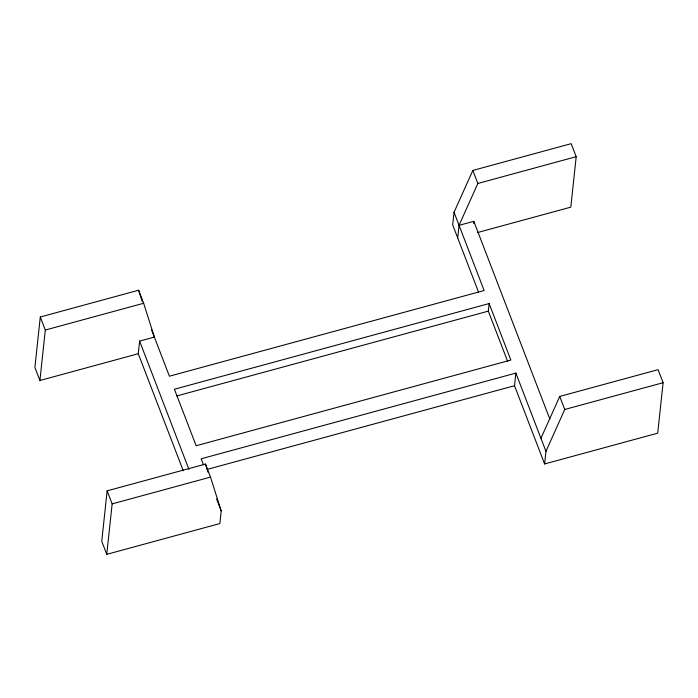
<?xml version="1.0" encoding="UTF-8"?>
<svg xmlns="http://www.w3.org/2000/svg" width="698" height="698" viewBox="0 0 698 698"><rect width="100%" height="100%" fill="white"/><g stroke="black" fill="none" stroke-linecap="round" stroke-linejoin="round"><path stroke-width="1.05" d="M40.292 316.997L34.9 367.453L39.917 380.497L138.265 353.72L139.609 341.104L154.363 337.09L143.657 303.264L138.64 290.22L40.292 316.997L45.309 330.041L39.917 380.497M107.143 490.851L101.751 541.308L106.759 554.343L219.861 523.552L221.214 510.936L210.499 477.109L205.491 464.074L107.143 490.851L112.151 503.886L106.759 554.343M477.685 232.504L570.807 207.149L576.199 156.692L571.182 143.657L472.834 170.434L454.04 212.288L452.688 224.904L478.531 292.104M457.705 237.939L459.048 225.332L477.851 183.469L472.834 170.434M473.576 223.412L473.802 221.31L459.048 225.332M507.725 361.581L488.321 311.134L489.132 303.56L174.421 389.24L196.147 445.743L510.857 360.063L489.132 303.56M540.941 438.292L559.735 396.438L658.083 369.661L663.1 382.705L657.708 433.161L544.606 463.952L514.522 385.715L515.874 373.098L201.155 458.787L203.467 464.798M544.606 463.952L545.958 451.336L564.752 409.473L559.735 396.438M477.851 183.469L576.199 156.692M45.309 330.041L143.657 303.264M176.76 395.958L488.321 311.134M207.149 469.396L514.522 385.715M112.151 503.886L210.499 477.109M564.752 409.473L663.1 382.705M473.802 221.31L549.841 419.07M454.04 212.288L484.124 290.525L169.405 376.205L151.667 330.067M515.874 373.098L545.958 451.336M216.581 498.904L221.214 510.936M139.609 341.104L188.922 469.344M138.265 353.72L183.269 470.766M205.491 464.074L208.083 472.276M138.64 290.22L142.209 301.501"/></g></svg>
